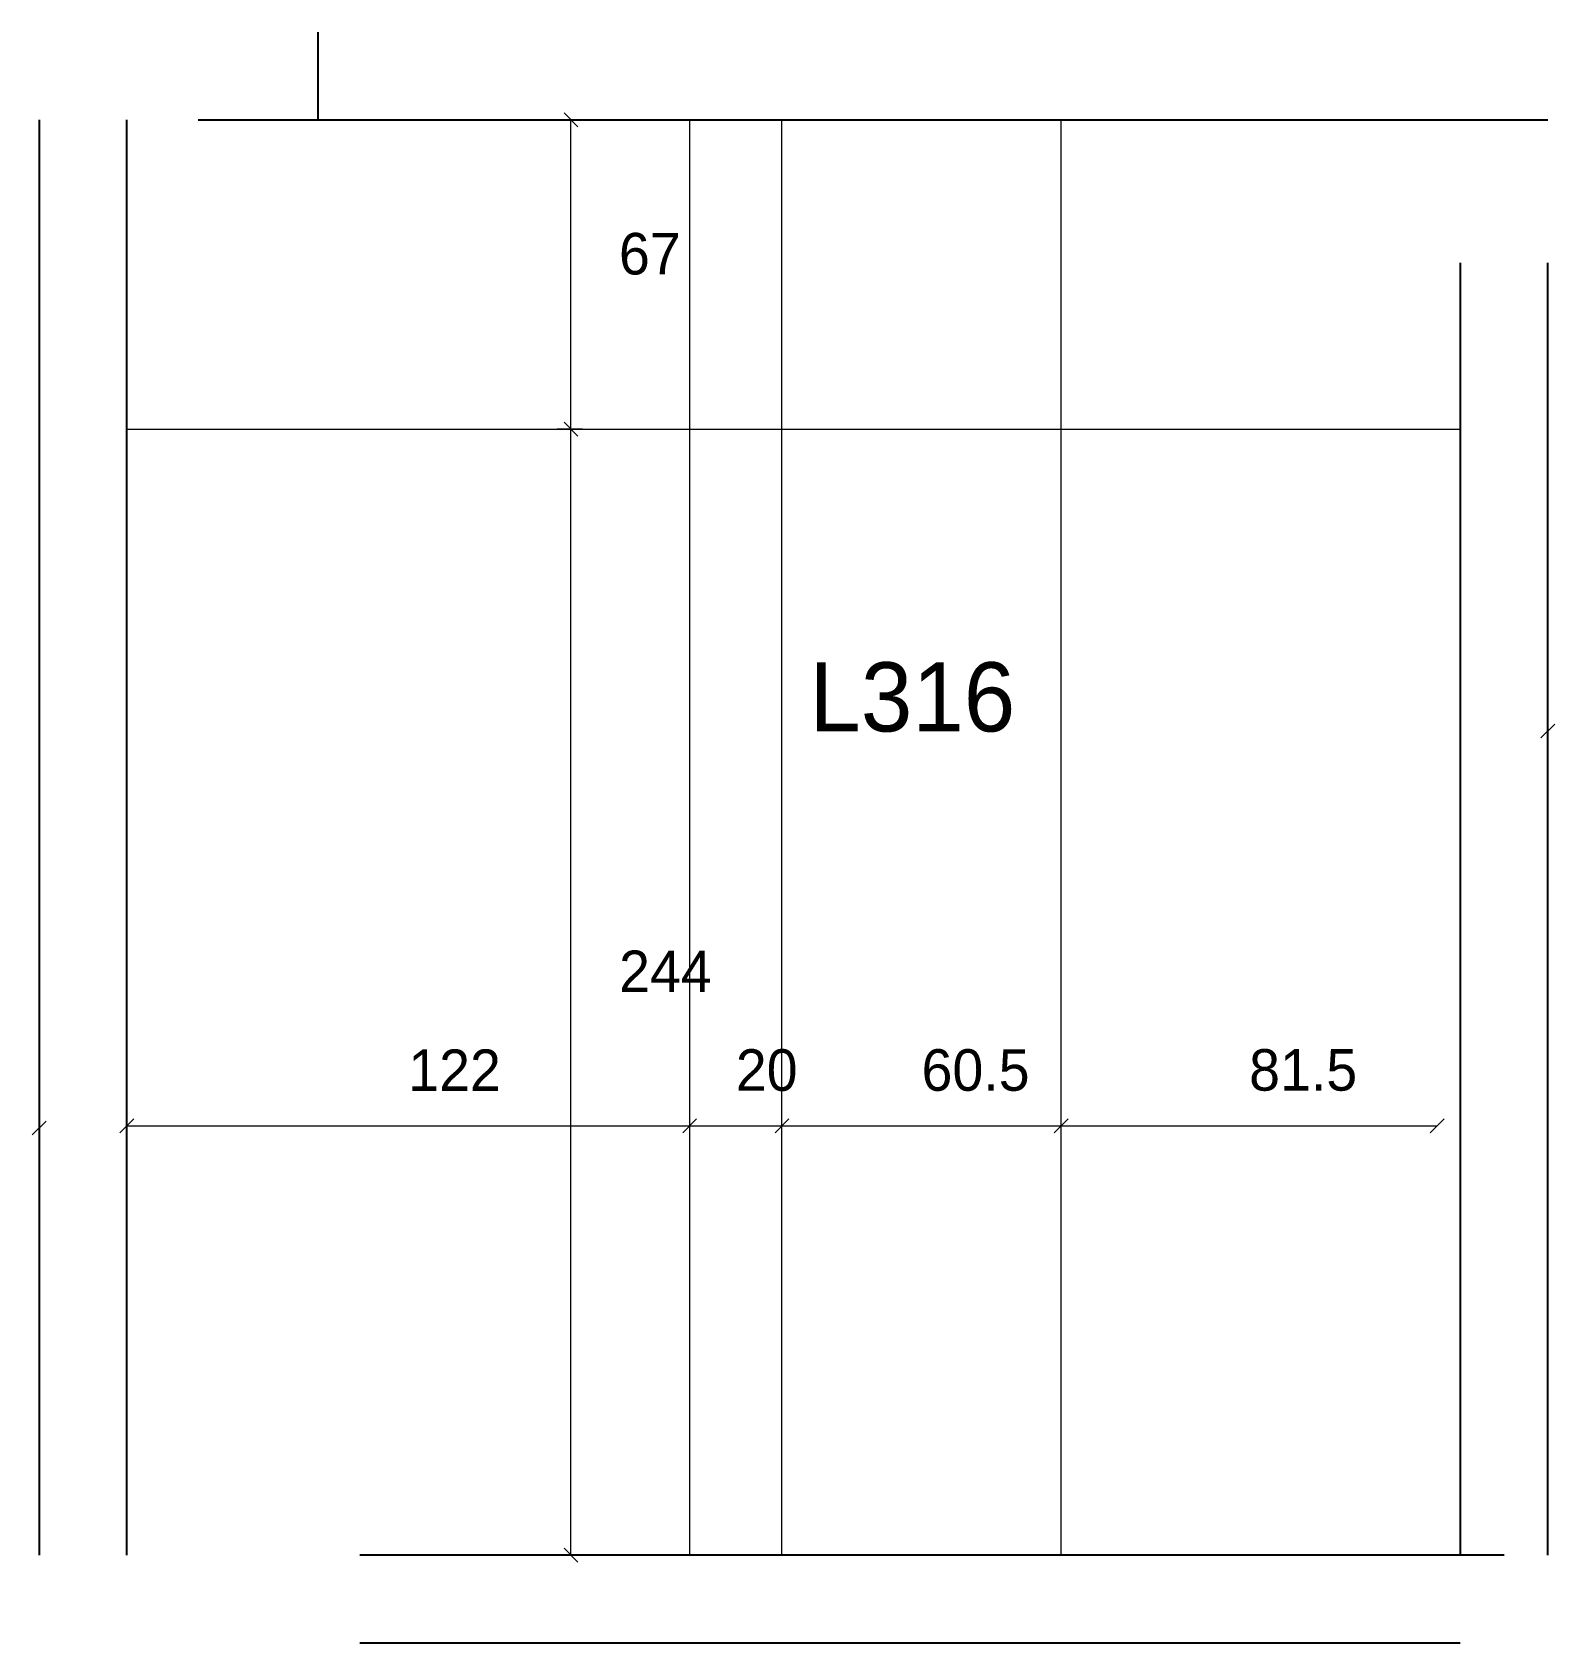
# Model space of a CAD drawing. Extents: x 5769 to 6099, y 2262 to 2611.
import ezdxf

# ---------------------------------------------------------------- set-up
doc = ezdxf.new("R2010")
doc.units = 0
for name, color, linetype in [('3', 3, 'Continuous'), ('4', 4, 'Continuous'), ('Painéis', 200, 'Continuous')]:
    doc.layers.add(name, color=color, linetype=linetype)

msp = doc.modelspace()

# ---------------------------------------------------------------- linework, layer by layer
at = {"layer": '3', "lineweight": 25}
for p, q in [((5830.57, 2591.94), (5830.57, 2610.94)), ((5804.57, 2591.94), (6097.07, 2591.94))]:
    msp.add_line(p, q, dxfattribs=at)
for points in [[(5770.07, 2591.94), (5770.07, 2280.94)], [(5789.07, 2280.94), (5789.07, 2591.94)], [(6078.07, 2560.94), (6078.07, 2280.94)], [(6097.07, 2280.94), (6097.07, 2560.94)], [(6087.57, 2280.94), (5839.57, 2280.94)], [(5839.57, 2261.94), (6078.07, 2261.94)]]:
    msp.add_lwpolyline(points, dxfattribs=at)
at = {"layer": 'Painéis', "lineweight": 18}
for p, q in [((5886.83, 2590.44), (5883.83, 2593.44)), ((5885.33, 2524.94), (5885.33, 2591.94)), ((5911.07, 2280.94), (5911.07, 2591.94)), ((5931.07, 2280.94), (5931.07, 2591.94)), ((5991.57, 2280.94), (5991.57, 2591.94)), ((5789.07, 2524.94), (6078.07, 2524.94)), ((5887.81, 2524.94), (5882.33, 2524.94)), ((5883.83, 2526.44), (5886.83, 2523.44)), ((5886.83, 2523.44), (5883.83, 2526.44)), ((5885.33, 2280.94), (5885.33, 2524.94)), ((6098.57, 2461.02), (6095.57, 2458.02)), ((6097.07, 2458.88), (6097.07, 2456.52)), ((5768.57, 2371.98), (5771.57, 2374.98)), ((5790.57, 2375.46), (5787.57, 2372.46)), ((5789.07, 2373.96), (5911.07, 2373.96)), ((5912.57, 2375.46), (5909.57, 2372.46)), ((5909.57, 2372.46), (5912.57, 2375.46)), ((5911.07, 2373.96), (5931.07, 2373.96)), ((5932.57, 2375.46), (5929.57, 2372.46)), ((5929.57, 2372.46), (5932.57, 2375.46)), ((5931.07, 2373.96), (5991.57, 2373.96)), ((5993.07, 2375.46), (5990.07, 2372.46)), ((5990.07, 2372.46), (5993.07, 2375.46)), ((5991.57, 2373.96), (6073.07, 2373.96)), ((6071.57, 2372.46), (6074.57, 2375.46)), ((5887.81, 2280.94), (5882.33, 2280.94)), ((5883.83, 2282.44), (5886.83, 2279.44))]:
    msp.add_line(p, q, dxfattribs=at)

# ---------------------------------------------------------------- texts
at = {"layer": '4'}
msp.add_text('L316', height=15, dxfattribs=at).set_placement((5937.01, 2459.41))
at = {"layer": 'Painéis'}
for s, p in [('67', (5895.74, 2558.44)), ('244', (5895.77, 2402.94)), ('20', (5921.07, 2381.55)), ('60.5', (5961.32, 2381.56)), ('81.5', (6032.32, 2381.58)), ('122', (5850.07, 2381.51))]:
    msp.add_text(s, height=9, dxfattribs=at).set_placement(p)

doc.saveas('drawing.dxf')
